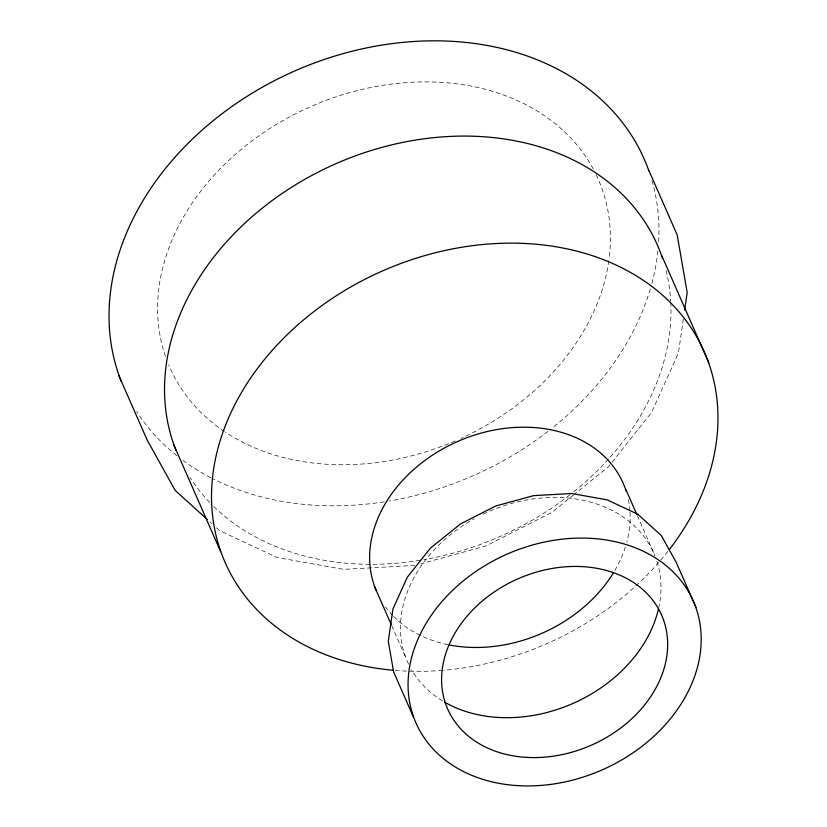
<?xml version="1.0" encoding="UTF-8"?>
<svg xmlns="http://www.w3.org/2000/svg" width="827" height="827" viewBox="0 0 827 827"><rect width="100%" height="100%" fill="white"/><g stroke="black" fill="none" stroke-linecap="round" stroke-linejoin="round"><path stroke-width="0.62" stroke-dasharray="4.13 3.1" d="M683.35 319.026L678.409 353.108L651.5 412.58L610.729 463.875M609.923 464.888L608.331 466.893L574.631 494.029M573.638 494.835L551.836 512.389L485.852 545.996L421.057 563.725M414.834 565.43L343.577 569.348L276.942 557.46L219.486 530.541L215.723 527.119M210.068 522.002L211.95 523.708M637.338 515.624L654.798 555.413M391.75 625.76L405.106 656.183M667.947 551.34A261.694 203.669 -23.7 0 1 659.719 561.337M658.871 562.319A261.694 203.669 -23.7 0 1 443.882 670.252M442.579 670.356A261.694 203.669 -23.7 0 1 395.11 670.408M666.076 270.481A261.694 203.669 -23.7 0 1 670.697 301.1M670.769 302.393A261.694 203.669 -23.7 0 1 609.292 458.179M608.424 459.15A261.694 203.669 -23.7 0 1 573.866 491.714M569.803 494.939A261.694 203.669 -23.7 0 1 423.931 559.652M420.219 560.282A261.694 203.669 -23.7 0 1 213.232 506.01M209.644 502.371A261.694 203.669 -23.7 0 1 190.024 477.541M628.375 499.57A134.625 104.771 -23.7 0 1 629.936 510.869M630.019 512.14A134.625 104.771 -23.7 0 1 626.794 542.14M625.367 546.988A134.625 104.771 -23.7 0 1 614.781 570.568M447.903 644.667A134.625 104.771 -23.7 0 1 421.512 635.963M420.374 635.415A134.625 104.771 -23.7 0 1 393.6 616.394M392.711 615.474A134.625 104.771 -23.7 0 1 385.465 606.801M596.195 174.786A233.979 182.095 -23.7 0 1 609.013 259.275M608.837 260.567A233.979 182.095 -23.7 0 1 461.146 438.289M455.305 440.874A233.979 182.095 -23.7 0 1 225.482 432.252M224.417 431.539A233.979 182.095 -23.7 0 1 168.656 364.779M165.493 356.437A233.979 182.095 -23.7 0 1 311.004 106.497A233.979 182.095 -23.7 0 1 593.248 169.018M656.979 561.326A134.625 104.771 -23.7 0 1 658.819 607.349M442.507 700.893A134.625 104.771 -23.7 0 1 411.505 669.674M408.59 664.143A134.625 104.771 -23.7 0 1 474.15 518.798M483.154 514.136A134.625 104.771 -23.7 0 1 654.87 555.517M651.965 180.493A284.178 221.16 -23.7 0 1 658.55 243.417M657.91 250.994A284.178 221.16 -23.7 0 1 651.707 284.012M650.291 289.036A284.178 221.16 -23.7 0 1 552.022 428.2M547.97 431.374A284.178 221.16 -23.7 0 1 389.207 501.028M384.162 501.844A284.178 221.16 -23.7 0 1 211.898 478.244M210.771 477.665A284.178 221.16 -23.7 0 1 182.984 460.422M176.823 455.708A284.178 221.16 -23.7 0 1 136.662 411.526"/><path stroke-width="1.24" d="M684.622 310.187L687.185 292.52L677.189 234.951L649.061 170.879M207.236 519.439L175.179 490.411L147.061 439.819L118.943 375.747M661.858 255.843L708.853 362.908M695.962 607.318L676.279 562.463L661.321 535.545L637.741 514.198L607.152 499.859L571.653 493.523L533.653 495.621L495.745 505.99L460.515 523.936L430.35 548.229L407.308 577.215L392.959 608.93L388.287 641.214L393.6 671.865L413.293 716.709M625.522 488.705L636.821 514.446M374.28 585.971L391.233 624.592M173.649 444.544L220.644 551.599M392.525 670.19A261.694 203.669 -23.7 0 1 231.746 410.936A261.694 203.669 -23.7 0 1 589.61 254.788A261.694 203.669 -23.7 0 1 669.529 549.314M176.027 450.384A261.694 203.669 -23.7 0 1 347.547 158.846A261.694 203.669 -23.7 0 1 662.51 258.293M376.233 590.519A134.625 104.771 -23.7 0 1 463.378 439.065A134.625 104.771 -23.7 0 1 626.153 491.104M613.427 572.832A134.625 104.771 -23.7 0 1 449.164 644.926M658.54 608.61A134.625 104.771 -23.7 0 1 572.604 703.591A134.625 104.771 -23.7 0 1 444.616 702.144M121.342 381.671A284.178 221.16 -23.7 0 1 306.424 66.067A284.178 221.16 -23.7 0 1 648.895 170.941M526.52 757.377A116.824 90.918 -23.7 0 0 663.502 619.868A116.824 90.918 -23.7 0 0 473.861 608.796A116.824 90.918 -23.7 0 0 526.52 757.377M518.167 785.66A151.475 117.889 -23.7 0 0 695.807 607.38A151.475 117.889 -23.7 0 0 449.919 592.99A151.475 117.889 -23.7 0 0 518.167 785.66"/></g></svg>
